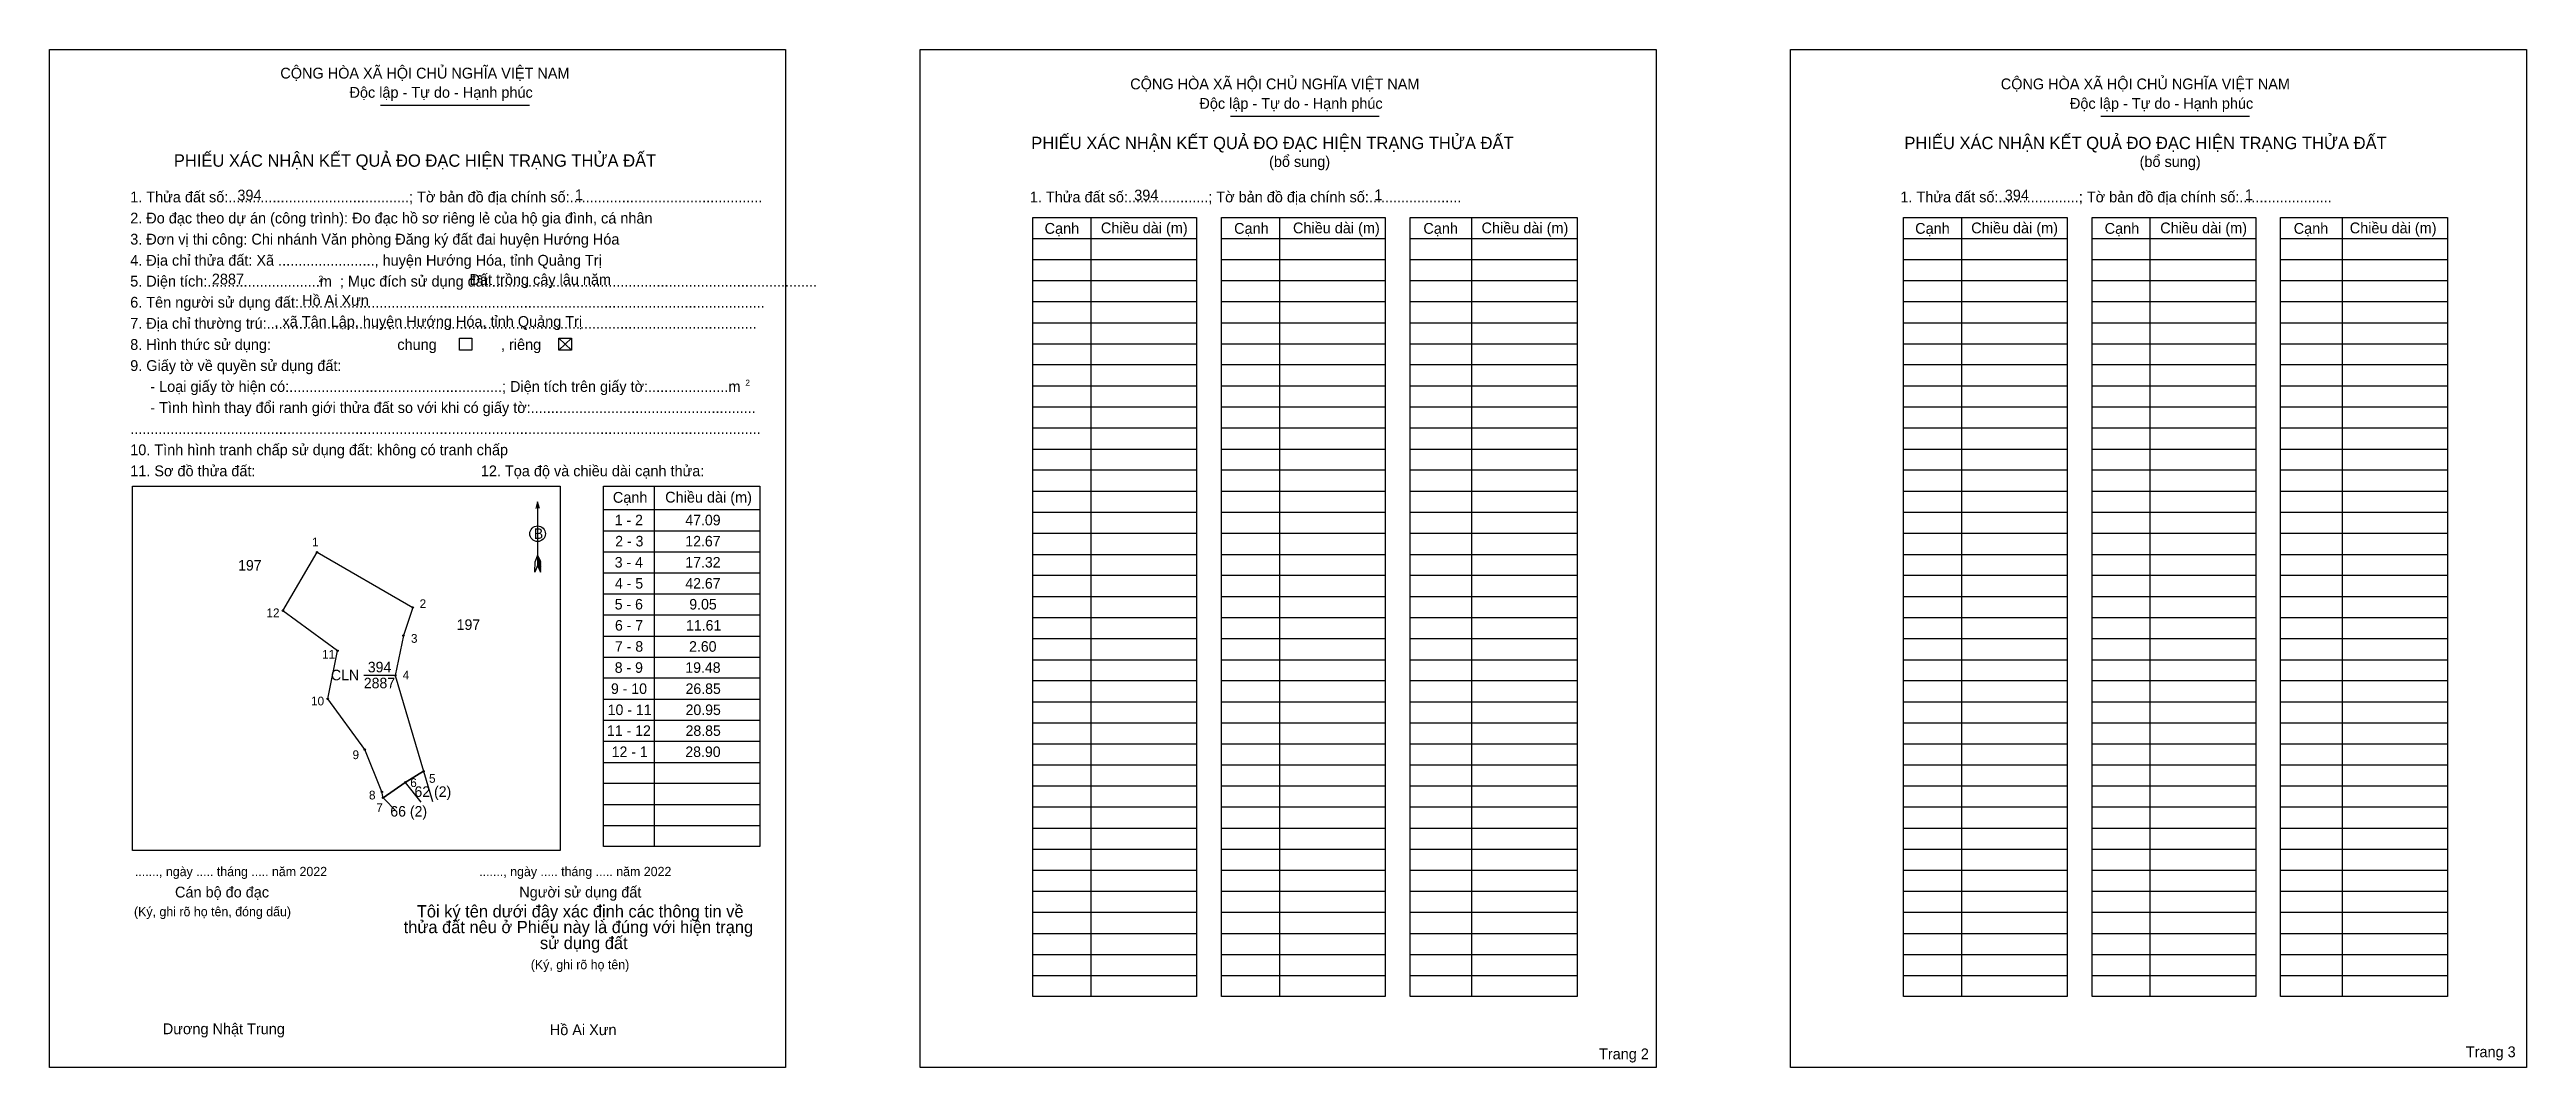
# Model space of a CAD drawing. Extents: x 545838 to 546894, y 1838961 to 1839395.
import ezdxf

# ---------------------------------------------------------------- set-up
doc = ezdxf.new("R2010")
doc.units = 0
for name, color, linetype in [('Level 1', 7, 'Continuous'), ('Level 10', 7, 'Continuous'), ('Level 11', 7, 'Continuous'), ('Level 13', 7, 'Continuous'), ('Level 2', 7, 'Continuous'), ('Level 25', 7, 'Continuous'), ('Level 48', 7, 'Continuous'), ('Level 50', 7, 'Continuous'), ('Level 52', 7, 'Continuous'), ('Level 55', 7, 'Continuous'), ('Level 6', 7, 'Continuous'), ('Level 9', 7, 'Continuous')]:
    doc.layers.add(name, color=color, linetype=linetype)

msp = doc.modelspace()

# ---------------------------------------------------------------- linework, layer by layer
at = {"layer": 'Level 1'}
for p, q in [((545838.2, 1839394.7), (545838.2, 1839394.7)), ((546209.4, 1839394.7), (546209.4, 1839394.7)), ((545979.3, 1839370.9), (546042.8, 1839370.9)), ((546341.7, 1839366.3), (546405.1, 1839366.3)), ((546712.8, 1839366.3), (546776.3, 1839366.3)), ((546257.5, 1839314.1), (546327.3, 1839314.1)), ((546282.2, 1839323.1), (546282.2, 1838990.9)), ((546337.9, 1839314.1), (546407.7, 1839314.1)), ((546362.6, 1839323.1), (546362.6, 1838990.9)), ((546418.3, 1839314.1), (546489.6, 1839314.1)), ((546444.5, 1839323.1), (546444.5, 1838990.9)), ((546628.7, 1839314.1), (546698.5, 1839314.1)), ((546653.4, 1839323.1), (546653.4, 1838990.9)), ((546709.1, 1839314.1), (546778.9, 1839314.1)), ((546733.8, 1839323.1), (546733.8, 1838990.9)), ((546789.5, 1839314.1), (546860.7, 1839314.1)), ((546815.7, 1839323.1), (546815.7, 1838990.9)), ((546257.5, 1839305.2), (546327.3, 1839305.2)), ((546337.9, 1839305.2), (546407.7, 1839305.2)), ((546418.3, 1839305.2), (546489.6, 1839305.2)), ((546628.7, 1839305.2), (546698.5, 1839305.2)), ((546709.1, 1839305.2), (546778.9, 1839305.2)), ((546789.5, 1839305.2), (546860.7, 1839305.2)), ((546257.5, 1839296.2), (546327.3, 1839296.2)), ((546337.9, 1839296.2), (546407.7, 1839296.2)), ((546418.3, 1839296.2), (546489.6, 1839296.2)), ((546628.7, 1839296.2), (546698.5, 1839296.2)), ((546709.1, 1839296.2), (546778.9, 1839296.2)), ((546789.5, 1839296.2), (546860.7, 1839296.2)), ((546257.5, 1839287.2), (546327.3, 1839287.2)), ((546337.9, 1839287.2), (546407.7, 1839287.2)), ((546418.3, 1839287.2), (546489.6, 1839287.2)), ((546628.7, 1839287.2), (546698.5, 1839287.2)), ((546709.1, 1839287.2), (546778.9, 1839287.2)), ((546789.5, 1839287.2), (546860.7, 1839287.2)), ((546055.4, 1839271.6), (546060.7, 1839266.5)), ((546055.4, 1839266.5), (546060.7, 1839271.6)), ((546257.5, 1839278.2), (546327.3, 1839278.2)), ((546337.9, 1839278.2), (546407.7, 1839278.2)), ((546418.3, 1839278.2), (546489.6, 1839278.2)), ((546628.7, 1839278.2), (546698.5, 1839278.2)), ((546709.1, 1839278.2), (546778.9, 1839278.2)), ((546789.5, 1839278.2), (546860.7, 1839278.2)), ((546257.5, 1839269.2), (546327.3, 1839269.2)), ((546337.9, 1839269.2), (546407.7, 1839269.2)), ((546418.3, 1839269.2), (546489.6, 1839269.2)), ((546628.7, 1839269.2), (546698.5, 1839269.2)), ((546709.1, 1839269.2), (546778.9, 1839269.2)), ((546789.5, 1839269.2), (546860.7, 1839269.2)), ((546257.5, 1839260.3), (546327.3, 1839260.3)), ((546257.5, 1839251.3), (546327.3, 1839251.3)), ((546337.9, 1839260.3), (546407.7, 1839260.3)), ((546337.9, 1839251.3), (546407.7, 1839251.3)), ((546418.3, 1839260.3), (546489.6, 1839260.3)), ((546418.3, 1839251.3), (546489.6, 1839251.3)), ((546628.7, 1839260.3), (546698.5, 1839260.3)), ((546628.7, 1839251.3), (546698.5, 1839251.3)), ((546709.1, 1839260.3), (546778.9, 1839260.3)), ((546709.1, 1839251.3), (546778.9, 1839251.3)), ((546789.5, 1839260.3), (546860.7, 1839260.3)), ((546789.5, 1839251.3), (546860.7, 1839251.3)), ((546257.5, 1839242.3), (546327.3, 1839242.3)), ((546337.9, 1839242.3), (546407.7, 1839242.3)), ((546418.3, 1839242.3), (546489.6, 1839242.3)), ((546628.7, 1839242.3), (546698.5, 1839242.3)), ((546709.1, 1839242.3), (546778.9, 1839242.3)), ((546789.5, 1839242.3), (546860.7, 1839242.3)), ((546257.5, 1839233.3), (546327.3, 1839233.3)), ((546337.9, 1839233.3), (546407.7, 1839233.3)), ((546418.3, 1839233.3), (546489.6, 1839233.3)), ((546628.7, 1839233.3), (546698.5, 1839233.3)), ((546709.1, 1839233.3), (546778.9, 1839233.3)), ((546789.5, 1839233.3), (546860.7, 1839233.3)), ((546257.5, 1839224.3), (546327.3, 1839224.3)), ((546337.9, 1839224.3), (546407.7, 1839224.3)), ((546418.3, 1839224.3), (546489.6, 1839224.3)), ((546628.7, 1839224.3), (546698.5, 1839224.3)), ((546709.1, 1839224.3), (546778.9, 1839224.3)), ((546789.5, 1839224.3), (546860.7, 1839224.3)), ((545873.5, 1839208.5), (545873.5, 1839208.5)), ((546096, 1839208.5), (546096, 1839054.8)), ((546257.5, 1839215.4), (546327.3, 1839215.4)), ((546337.9, 1839215.4), (546407.7, 1839215.4)), ((546418.3, 1839215.4), (546489.6, 1839215.4)), ((546628.7, 1839215.4), (546698.5, 1839215.4)), ((546709.1, 1839215.4), (546778.9, 1839215.4)), ((546789.5, 1839215.4), (546860.7, 1839215.4)), ((546046.3, 1839201.8), (546046.3, 1839174.6)), ((546074.4, 1839198.5), (546141, 1839198.5)), ((546257.5, 1839206.4), (546327.3, 1839206.4)), ((546337.9, 1839206.4), (546407.7, 1839206.4)), ((546418.3, 1839206.4), (546489.6, 1839206.4)), ((546628.7, 1839206.4), (546698.5, 1839206.4)), ((546709.1, 1839206.4), (546778.9, 1839206.4)), ((546789.5, 1839206.4), (546860.7, 1839206.4)), ((546074.4, 1839189.5), (546141, 1839189.5)), ((546257.5, 1839197.4), (546327.3, 1839197.4)), ((546257.5, 1839188.4), (546327.3, 1839188.4)), ((546337.9, 1839197.4), (546407.7, 1839197.4)), ((546337.9, 1839188.4), (546407.7, 1839188.4)), ((546418.3, 1839197.4), (546489.6, 1839197.4)), ((546418.3, 1839188.4), (546489.6, 1839188.4)), ((546628.7, 1839197.4), (546698.5, 1839197.4)), ((546628.7, 1839188.4), (546698.5, 1839188.4)), ((546709.1, 1839197.4), (546778.9, 1839197.4)), ((546709.1, 1839188.4), (546778.9, 1839188.4)), ((546789.5, 1839197.4), (546860.7, 1839197.4)), ((546789.5, 1839188.4), (546860.7, 1839188.4)), ((546046.3, 1839179.1), (546045.2, 1839176.3)), ((546046.3, 1839179.1), (546047.5, 1839176.3)), ((546046.3, 1839178.7), (546047.5, 1839175.9)), ((546046.3, 1839178.3), (546047.5, 1839175.5)), ((546046.3, 1839177.9), (546047.5, 1839175.1)), ((546046.3, 1839177.5), (546047.5, 1839174.7)), ((546046.3, 1839177.1), (546047.5, 1839174.3)), ((546046.3, 1839176.8), (546047.5, 1839173.9)), ((546074.4, 1839180.5), (546141, 1839180.5)), ((546257.5, 1839179.4), (546327.3, 1839179.4)), ((546337.9, 1839179.4), (546407.7, 1839179.4)), ((546418.3, 1839179.4), (546489.6, 1839179.4)), ((546628.7, 1839179.4), (546698.5, 1839179.4)), ((546709.1, 1839179.4), (546778.9, 1839179.4)), ((546789.5, 1839179.4), (546860.7, 1839179.4)), ((546045.1, 1839171.8), (546045.2, 1839176.3)), ((546046.3, 1839174.6), (546045.1, 1839171.8)), ((546046.3, 1839176.4), (546047.5, 1839173.5)), ((546046.3, 1839176), (546047.5, 1839173.1)), ((546046.3, 1839175.6), (546047.5, 1839172.7)), ((546046.3, 1839175.2), (546047.5, 1839172.3)), ((546046.3, 1839174.6), (546047.5, 1839171.8)), ((546047.5, 1839171.8), (546047.5, 1839176.3)), ((546074.4, 1839171.6), (546141, 1839171.6)), ((546257.5, 1839170.5), (546327.3, 1839170.5)), ((546337.9, 1839170.5), (546407.7, 1839170.5)), ((546418.3, 1839170.5), (546489.6, 1839170.5)), ((546628.7, 1839170.5), (546698.5, 1839170.5)), ((546709.1, 1839170.5), (546778.9, 1839170.5)), ((546789.5, 1839170.5), (546860.7, 1839170.5)), ((546074.4, 1839162.6), (546141, 1839162.6)), ((546257.5, 1839161.5), (546327.3, 1839161.5)), ((546337.9, 1839161.5), (546407.7, 1839161.5)), ((546418.3, 1839161.5), (546489.6, 1839161.5)), ((546628.7, 1839161.5), (546698.5, 1839161.5)), ((546709.1, 1839161.5), (546778.9, 1839161.5)), ((546789.5, 1839161.5), (546860.7, 1839161.5)), ((546074.4, 1839153.6), (546141, 1839153.6)), ((546257.5, 1839152.5), (546327.3, 1839152.5)), ((546337.9, 1839152.5), (546407.7, 1839152.5)), ((546418.3, 1839152.5), (546489.6, 1839152.5)), ((546628.7, 1839152.5), (546698.5, 1839152.5)), ((546709.1, 1839152.5), (546778.9, 1839152.5)), ((546789.5, 1839152.5), (546860.7, 1839152.5)), ((546074.4, 1839144.6), (546141, 1839144.6)), ((546074.4, 1839135.6), (546141, 1839135.6)), ((546257.5, 1839143.5), (546327.3, 1839143.5)), ((546257.5, 1839134.5), (546327.3, 1839134.5)), ((546337.9, 1839143.5), (546407.7, 1839143.5)), ((546337.9, 1839134.5), (546407.7, 1839134.5)), ((546418.3, 1839143.5), (546489.6, 1839143.5)), ((546418.3, 1839134.5), (546489.6, 1839134.5)), ((546628.7, 1839143.5), (546698.5, 1839143.5)), ((546628.7, 1839134.5), (546698.5, 1839134.5)), ((546709.1, 1839143.5), (546778.9, 1839143.5)), ((546709.1, 1839134.5), (546778.9, 1839134.5)), ((546789.5, 1839143.5), (546860.7, 1839143.5)), ((546789.5, 1839134.5), (546860.7, 1839134.5)), ((546074.4, 1839126.7), (546141, 1839126.7)), ((546257.5, 1839125.6), (546327.3, 1839125.6)), ((546337.9, 1839125.6), (546407.7, 1839125.6)), ((546418.3, 1839125.6), (546489.6, 1839125.6)), ((546628.7, 1839125.6), (546698.5, 1839125.6)), ((546709.1, 1839125.6), (546778.9, 1839125.6)), ((546789.5, 1839125.6), (546860.7, 1839125.6)), ((546074.4, 1839117.7), (546141, 1839117.7)), ((546257.5, 1839116.6), (546327.3, 1839116.6)), ((546337.9, 1839116.6), (546407.7, 1839116.6)), ((546418.3, 1839116.6), (546489.6, 1839116.6)), ((546628.7, 1839116.6), (546698.5, 1839116.6)), ((546709.1, 1839116.6), (546778.9, 1839116.6)), ((546789.5, 1839116.6), (546860.7, 1839116.6)), ((546074.4, 1839108.7), (546141, 1839108.7)), ((546257.5, 1839107.6), (546327.3, 1839107.6)), ((546337.9, 1839107.6), (546407.7, 1839107.6)), ((546418.3, 1839107.6), (546489.6, 1839107.6)), ((546628.7, 1839107.6), (546698.5, 1839107.6)), ((546709.1, 1839107.6), (546778.9, 1839107.6)), ((546789.5, 1839107.6), (546860.7, 1839107.6)), ((546074.4, 1839099.7), (546141, 1839099.7)), ((546257.5, 1839098.6), (546327.3, 1839098.6)), ((546337.9, 1839098.6), (546407.7, 1839098.6)), ((546418.3, 1839098.6), (546489.6, 1839098.6)), ((546628.7, 1839098.6), (546698.5, 1839098.6)), ((546709.1, 1839098.6), (546778.9, 1839098.6)), ((546789.5, 1839098.6), (546860.7, 1839098.6)), ((546074.4, 1839090.7), (546141, 1839090.7)), ((546074.4, 1839081.8), (546141, 1839081.8)), ((546257.5, 1839089.6), (546327.3, 1839089.6)), ((546337.9, 1839089.6), (546407.7, 1839089.6)), ((546418.3, 1839089.6), (546489.6, 1839089.6)), ((546628.7, 1839089.6), (546698.5, 1839089.6)), ((546709.1, 1839089.6), (546778.9, 1839089.6)), ((546789.5, 1839089.6), (546860.7, 1839089.6)), ((546074.4, 1839072.8), (546141, 1839072.8)), ((546257.5, 1839080.7), (546327.3, 1839080.7)), ((546257.5, 1839071.7), (546327.3, 1839071.7)), ((546337.9, 1839080.7), (546407.7, 1839080.7)), ((546337.9, 1839071.7), (546407.7, 1839071.7)), ((546418.3, 1839080.7), (546489.6, 1839080.7)), ((546418.3, 1839071.7), (546489.6, 1839071.7)), ((546628.7, 1839080.7), (546698.5, 1839080.7)), ((546628.7, 1839071.7), (546698.5, 1839071.7)), ((546709.1, 1839080.7), (546778.9, 1839080.7)), ((546709.1, 1839071.7), (546778.9, 1839071.7)), ((546789.5, 1839080.7), (546860.7, 1839080.7)), ((546789.5, 1839071.7), (546860.7, 1839071.7)), ((546074.4, 1839063.8), (546141, 1839063.8)), ((546257.5, 1839062.7), (546327.3, 1839062.7)), ((546337.9, 1839062.7), (546407.7, 1839062.7)), ((546418.3, 1839062.7), (546489.6, 1839062.7)), ((546628.7, 1839062.7), (546698.5, 1839062.7)), ((546709.1, 1839062.7), (546778.9, 1839062.7)), ((546789.5, 1839062.7), (546860.7, 1839062.7)), ((546055.9, 1839053.1), (546055.9, 1839053.1)), ((546257.5, 1839053.7), (546327.3, 1839053.7)), ((546337.9, 1839053.7), (546407.7, 1839053.7)), ((546418.3, 1839053.7), (546489.6, 1839053.7)), ((546628.7, 1839053.7), (546698.5, 1839053.7)), ((546709.1, 1839053.7), (546778.9, 1839053.7)), ((546789.5, 1839053.7), (546860.7, 1839053.7)), ((546257.5, 1839044.7), (546327.3, 1839044.7)), ((546337.9, 1839044.7), (546407.7, 1839044.7)), ((546418.3, 1839044.7), (546489.6, 1839044.7)), ((546628.7, 1839044.7), (546698.5, 1839044.7)), ((546709.1, 1839044.7), (546778.9, 1839044.7)), ((546789.5, 1839044.7), (546860.7, 1839044.7)), ((546257.5, 1839035.8), (546327.3, 1839035.8)), ((546337.9, 1839035.8), (546407.7, 1839035.8)), ((546418.3, 1839035.8), (546489.6, 1839035.8)), ((546628.7, 1839035.8), (546698.5, 1839035.8)), ((546709.1, 1839035.8), (546778.9, 1839035.8)), ((546789.5, 1839035.8), (546860.7, 1839035.8)), ((546257.5, 1839026.8), (546327.3, 1839026.8)), ((546337.9, 1839026.8), (546407.7, 1839026.8)), ((546418.3, 1839026.8), (546489.6, 1839026.8)), ((546628.7, 1839026.8), (546698.5, 1839026.8)), ((546709.1, 1839026.8), (546778.9, 1839026.8)), ((546789.5, 1839026.8), (546860.7, 1839026.8)), ((546257.5, 1839017.8), (546327.3, 1839017.8)), ((546257.5, 1839008.8), (546327.3, 1839008.8)), ((546337.9, 1839017.8), (546407.7, 1839017.8)), ((546337.9, 1839008.8), (546407.7, 1839008.8)), ((546418.3, 1839017.8), (546489.6, 1839017.8)), ((546418.3, 1839008.8), (546489.6, 1839008.8)), ((546628.7, 1839017.8), (546698.5, 1839017.8)), ((546628.7, 1839008.8), (546698.5, 1839008.8)), ((546709.1, 1839017.8), (546778.9, 1839017.8)), ((546709.1, 1839008.8), (546778.9, 1839008.8)), ((546789.5, 1839017.8), (546860.7, 1839017.8)), ((546789.5, 1839008.8), (546860.7, 1839008.8)), ((546257.5, 1838999.8), (546327.3, 1838999.8)), ((546337.9, 1838999.8), (546407.7, 1838999.8)), ((546418.3, 1838999.8), (546489.6, 1838999.8)), ((546628.7, 1838999.8), (546698.5, 1838999.8)), ((546709.1, 1838999.8), (546778.9, 1838999.8)), ((546789.5, 1838999.8), (546860.7, 1838999.8)), ((546152, 1838960.6), (546152, 1838960.6)), ((546523.2, 1838960.6), (546523.2, 1838960.6))]:
    msp.add_line(p, q, dxfattribs=at)
for points in [[(546257.5, 1839323.1), (546327.3, 1839323.1), (546327.3, 1838990.9), (546257.5, 1838990.9)], [(546337.9, 1839323.1), (546407.7, 1839323.1), (546407.7, 1838990.9), (546337.9, 1838990.9)], [(546418.3, 1839323.1), (546489.6, 1839323.1), (546489.6, 1838990.9), (546418.3, 1838990.9)], [(546628.7, 1839323.1), (546698.5, 1839323.1), (546698.5, 1838990.9), (546628.7, 1838990.9)], [(546709.1, 1839323.1), (546778.9, 1839323.1), (546778.9, 1838990.9), (546709.1, 1838990.9)], [(546789.5, 1839323.1), (546860.7, 1839323.1), (546860.7, 1838990.9), (546789.5, 1838990.9)], [(545873.5, 1839208.5), (546055.9, 1839208.5), (546055.9, 1839053.1), (545873.5, 1839053.1)], [(546074.4, 1839208.5), (546141, 1839208.5), (546141, 1839054.8), (546074.4, 1839054.8)]]:
    msp.add_lwpolyline(points, close=True, dxfattribs=at)
msp.add_lwpolyline([(546047.1, 1839198.9), (546046.3, 1839201.8), (546045.6, 1839198.9)], dxfattribs=at)
msp.add_circle((546046.3, 1839188.2), 3.31, dxfattribs=at)
at = {"layer": 'Level 10'}
msp.add_lwpolyline([(545989.9, 1839082.2), (545980.4, 1839075.6), (545979.9, 1839078.1), (545972.6, 1839096.2), (545956.8, 1839117.8), (545961, 1839138.3), (545937.7, 1839155.4), (545952.3, 1839180.3), (545993.1, 1839156.8), (545989.1, 1839144.8), (545985.6, 1839127.8), (545997.7, 1839086.9)], close=True, dxfattribs=at)
at = {"layer": 'Level 11'}
for centre in [(545952.3, 1839180.3), (545937.7, 1839155.4), (545993.1, 1839156.8), (545989.1, 1839144.8), (545961, 1839138.3), (545985.6, 1839127.8), (545956.8, 1839117.8), (545972.6, 1839096.2), (545989.9, 1839082.2), (545989.9, 1839082.2), (545997.7, 1839086.9), (545979.9, 1839078.1), (545980.4, 1839075.6)]:
    msp.add_circle(centre, 0.299, dxfattribs=at)
at = {"layer": 'Level 2'}
for points in [[(545838.2, 1839394.7), (546152, 1839394.7), (546152, 1838960.6), (545838.2, 1838960.6)], [(546209.4, 1839394.7), (546523.2, 1839394.7), (546523.2, 1838960.6), (546209.4, 1838960.6)], [(546580.5, 1839394.7), (546894.4, 1839394.7), (546894.4, 1838960.6), (546580.5, 1838960.6)]]:
    msp.add_lwpolyline(points, close=True, dxfattribs=at)
at = {"layer": 'Level 25'}
for p, q in [((545972.6, 1839096.2), (545956.8, 1839117.8)), ((545980.4, 1839075.6), (545989.9, 1839082.2)), ((545989.9, 1839082.2), (545997.7, 1839086.9))]:
    msp.add_line(p, q, dxfattribs=at)
at = {"layer": 'Level 50'}
for points in [[(546013, 1839271.6), (546018.3, 1839271.6), (546018.3, 1839266.5), (546013, 1839266.5)], [(546055.4, 1839271.6), (546060.7, 1839271.6), (546060.7, 1839266.5), (546055.4, 1839266.5)]]:
    msp.add_lwpolyline(points, close=True, dxfattribs=at)
at = {"layer": 'Level 9'}
for p, q in [((545972.2, 1839127.9), (545985.2, 1839127.9)), ((545989.9, 1839082.2), (545996.5, 1839073.7)), ((545997.7, 1839086.9), (546001.5, 1839074.1)), ((545980.4, 1839075.6), (545986.3, 1839069.6))]:
    msp.add_line(p, q, dxfattribs=at)

# ---------------------------------------------------------------- texts
at = {"layer": 'Level 1'}
for s, height, p in [('CỘNG HÒA XÃ HỘI CHỦ NGHĨA VIỆT NAM', 4.61, (545936.6, 1839382.3)), ('Độc lập - Tự do - Hạnh phúc', 4.61, (545966.1, 1839374.1)), ('CỘNG HÒA XÃ HỘI CHỦ NGHĨA VIỆT NAM', 4.61, (546299, 1839377.7)), ('CỘNG HÒA XÃ HỘI CHỦ NGHĨA VIỆT NAM', 4.61, (546670.2, 1839377.7)), ('Độc lập - Tự do - Hạnh phúc', 4.61, (546328.5, 1839369.4)), ('Độc lập - Tự do - Hạnh phúc', 4.61, (546699.7, 1839369.4)), ('PHIẾU XÁC NHẬN KẾT QUẢ ĐO ĐẠC HIỆN TRẠNG THỬA ĐẤT', 5.269, (546256.8, 1839352.2)), ('PHIẾU XÁC NHẬN KẾT QUẢ ĐO ĐẠC HIỆN TRẠNG THỬA ĐẤT', 5.269, (546629.1, 1839352.2)), ('PHIẾU XÁC NHẬN KẾT QUẢ ĐO ĐẠC HIỆN TRẠNG THỬA ĐẤT', 5.269, (545891.2, 1839344.7)), ('(bổ sung)', 4.61, (546358.2, 1839344.6)), ('(bổ sung)', 4.61, (546729.4, 1839344.6)), ('2. Đo đạc theo dự án (công trình): Đo đạc hồ sơ riêng lẻ của hộ gia đình, cá nhân', 4.61, (545872.6, 1839320.5)), ('1. Thửa đất số:.............................................; Tờ bản đồ địa chính số:................................................', 4.6096, (545872.6, 1839329.5)), ('1. Thửa đất số:....................; Tờ bản đồ địa chính số:.......................', 4.61, (546256.2, 1839329.5)), ('1. Thửa đất số:....................; Tờ bản đồ địa chính số:.......................', 4.61, (546627.4, 1839329.5)), ('3. Đơn vị thi công: Chi nhánh Văn phòng Đăng ký đất đai huyện Hướng Hóa', 4.61, (545872.6, 1839311.5)), ('Cạnh', 4.61, (546262.5, 1839316.1)), ('Chiều dài (m)', 4.61, (546286.5, 1839316.3)), ('Cạnh', 4.61, (546343.3, 1839316.1)), ('Chiều dài (m)', 4.61, (546368.4, 1839316.3)), ('Cạnh', 4.61, (546424, 1839316.1)), ('Chiều dài (m)', 4.61, (546448.8, 1839316.3)), ('Cạnh', 4.61, (546633.7, 1839316.1)), ('Chiều dài (m)', 4.61, (546657.6, 1839316.3)), ('Cạnh', 4.61, (546714.5, 1839316.1)), ('Chiều dài (m)', 4.61, (546738.2, 1839316.3)), ('Cạnh', 4.61, (546795.1, 1839316.1)), ('Chiều dài (m)', 4.61, (546819, 1839316.3)), ('4. Địa chỉ thửa đất: Xã ........................, huyện Hướng Hóa, tỉnh Quảng Trị', 4.61, (545872.6, 1839302.5)), ('5. Diện tích:............................m  ; Mục đích sử dụng đất:.................................................................................', 4.6096, (545872.6, 1839293.6)), ('2', 2.63, (545952.9, 1839295.6)), ('6. Tên người sử dụng đất:....................................................................................................................', 4.6096, (545872.6, 1839284.6)), ('7. Địa chỉ thường trú:..........................................................................................................................', 4.6096, (545872.6, 1839275.6)), ('chung                , riêng', 4.61, (545986.5, 1839266.6)), ('9. Giấy tờ về quyền sử dụng đất:', 4.61, (545872.6, 1839257.6)), ('     - Loại giấy tờ hiện có:.....................................................; Diện tích trên giấy tờ:....................m', 4.6096, (545872.6, 1839248.7)), ('2', 2.63, (546134.9, 1839251.3)), ('     - Tình hình thay đổi ranh giới thửa đất so với khi có giấy tờ:........................................................', 4.6096, (545872.6, 1839239.7)), ('.............................................................................................................................................................', 4.6096, (545872.6, 1839230.7)), ('10. Tình hình tranh chấp sử dụng đất: không có tranh chấp', 4.61, (545872.6, 1839221.7)), ('11. Sơ đồ thửa đất:', 4.61, (545872.6, 1839212.7)), ('12. Tọa độ và chiều dài cạnh thửa:', 4.61, (546022.1, 1839212.7)), ('Cạnh', 4.61, (546078.4, 1839201.4)), ('Chiều dài (m)', 4.61, (546100.7, 1839201.5)), ('B', 4.49, (546044.7, 1839186)), ('......., ngày ..... tháng ..... năm 2022', 3.951, (545874.6, 1839042.2)), ('......., ngày ..... tháng ..... năm 2022', 3.951, (546021.4, 1839042.2)), ('(Ký, ghi rõ họ tên, đóng dấu)', 3.951, (545874.2, 1839025.1)), ('Cán bộ đo đạc', 4.61, (545891.7, 1839033.1)), ('Tôi ký tên dưới đây xác định các thông tin về', 5.238, (545994.8, 1839024.6)), ('Người sử dụng đất', 4.61, (546038.5, 1839033.1)), ('thửa đất nêu ở Phiếu này là đúng với hiện trạng', 5.238, (545989.2, 1839017.9)), ('sử dụng đất', 5.238, (546047.3, 1839011.1)), ('(Ký, ghi rõ họ tên)', 3.951, (546043.4, 1839002.5)), ('Dương Nhật Trung', 4.61, (545886.5, 1838974.8)), ('Trang 2', 4.61, (546498.9, 1838964.1)), ('Trang 3', 4.61, (546868.5, 1838965))]:
    msp.add_text(s, height=height, dxfattribs=at).set_placement(p)
at = {"layer": 'Level 13'}
for s, p in [('CLN', (545958.2, 1839125.7)), ('2887', (545972.2, 1839122.3)), ('394', (545973.9, 1839129.1))]:
    msp.add_text(s, height=4.49, dxfattribs=at).set_placement(p)
at = {"layer": 'Level 48'}
msp.add_text('8. Hình thức sử dụng:', height=4.61, dxfattribs=at).set_placement((545872.6, 1839266.6))
at = {"layer": 'Level 52'}
for s, p in [('1 - 2', (546079.2, 1839191.8)), ('2 - 3', (546079.4, 1839182.8)), ('47.09', (546109.3, 1839191.8)), ('12.67', (546109.3, 1839182.8)), ('3 - 4', (546079.2, 1839173.8)), ('17.32', (546109.3, 1839173.8)), ('4 - 5', (546079.3, 1839164.8)), ('42.67', (546109.3, 1839164.8)), ('5 - 6', (546079.2, 1839155.9)), ('9.05', (546111, 1839155.9)), ('6 - 7', (546079.3, 1839146.9)), ('11.61', (546109.6, 1839146.9)), ('7 - 8', (546079.3, 1839137.9)), ('2.60', (546110.9, 1839137.9)), ('9 - 10', (546077.6, 1839119.9)), ('8 - 9', (546079.2, 1839128.9)), ('26.85', (546109.4, 1839119.9)), ('19.48', (546109.3, 1839128.9)), ('10 - 11', (546076.2, 1839110.9)), ('20.95', (546109.4, 1839110.9)), ('11 - 12', (546075.9, 1839102)), ('28.85', (546109.4, 1839102)), ('12 - 1', (546077.9, 1839093)), ('28.90', (546109.3, 1839093))]:
    msp.add_text(s, height=4.49, dxfattribs=at).set_placement(p)
at = {"layer": 'Level 55'}
for s, p in [('1', (545952.2, 1839180.3)), ('12', (545937.6, 1839155.4)), ('2', (545993, 1839156.8)), ('3', (545989, 1839144.8)), ('11', (545960.9, 1839138.3)), ('4', (545985.5, 1839127.8)), ('10', (545956.7, 1839117.8)), ('9', (545972.6, 1839096.2)), ('6', (545989.9, 1839082.2)), ('5', (545997.6, 1839086.9)), ('8', (545979.9, 1839078.1)), ('7', (545980.4, 1839075.6))]:
    msp.add_text(s, height=0.15, dxfattribs=at).set_placement(p)
at = {"layer": 'Level 6'}
for s, p in [('394', (545918.3, 1839330.3)), ('1', (546062.2, 1839330.4)), ('394', (546300.7, 1839330.3)), ('1', (546403.1, 1839330.4)), ('394', (546671.9, 1839330.3)), ('1', (546774.3, 1839330.4)), ('2887', (545907.4, 1839294.5)), ('Đất trồng cây lâu năm', (546017.3, 1839294.3)), ('Hồ Ai Xưn', (545945.9, 1839285.4)), (', xã Tân Lập, huyện Hướng Hóa, tỉnh Quảng Trị', (545934.1, 1839276.4)), ('Hồ Ai Xưn', (546051.5, 1838974.4))]:
    msp.add_text(s, height=4.61, dxfattribs=at).set_placement(p)
at = {"layer": 'Level 9'}
for s, height, p in [('197', 4.49, (545918.6, 1839172.5)), ('1', 3.74, (545950.1, 1839182.8)), ('12', 3.74, (545930.7, 1839152.6)), ('2', 3.74, (545996, 1839156.5)), ('3', 3.74, (545992.3, 1839141.7)), ('197', 4.49, (546011.8, 1839147.2)), ('11', 3.74, (545954.4, 1839134.9)), ('4', 3.74, (545988.8, 1839126.1)), ('10', 3.74, (545949.7, 1839115)), ('9', 3.74, (545967.4, 1839092.1)), ('6', 3.74, (545992, 1839080.2)), ('5', 3.74, (546000, 1839082)), ('8', 3.74, (545974.4, 1839074.9)), ('7', 3.74, (545977.5, 1839069.5)), ('66 (2)', 4.49, (545983.5, 1839067.6)), ('62 (2)', 4.49, (545993.8, 1839076))]:
    msp.add_text(s, height=height, dxfattribs=at).set_placement(p)

doc.saveas('drawing.dxf')
